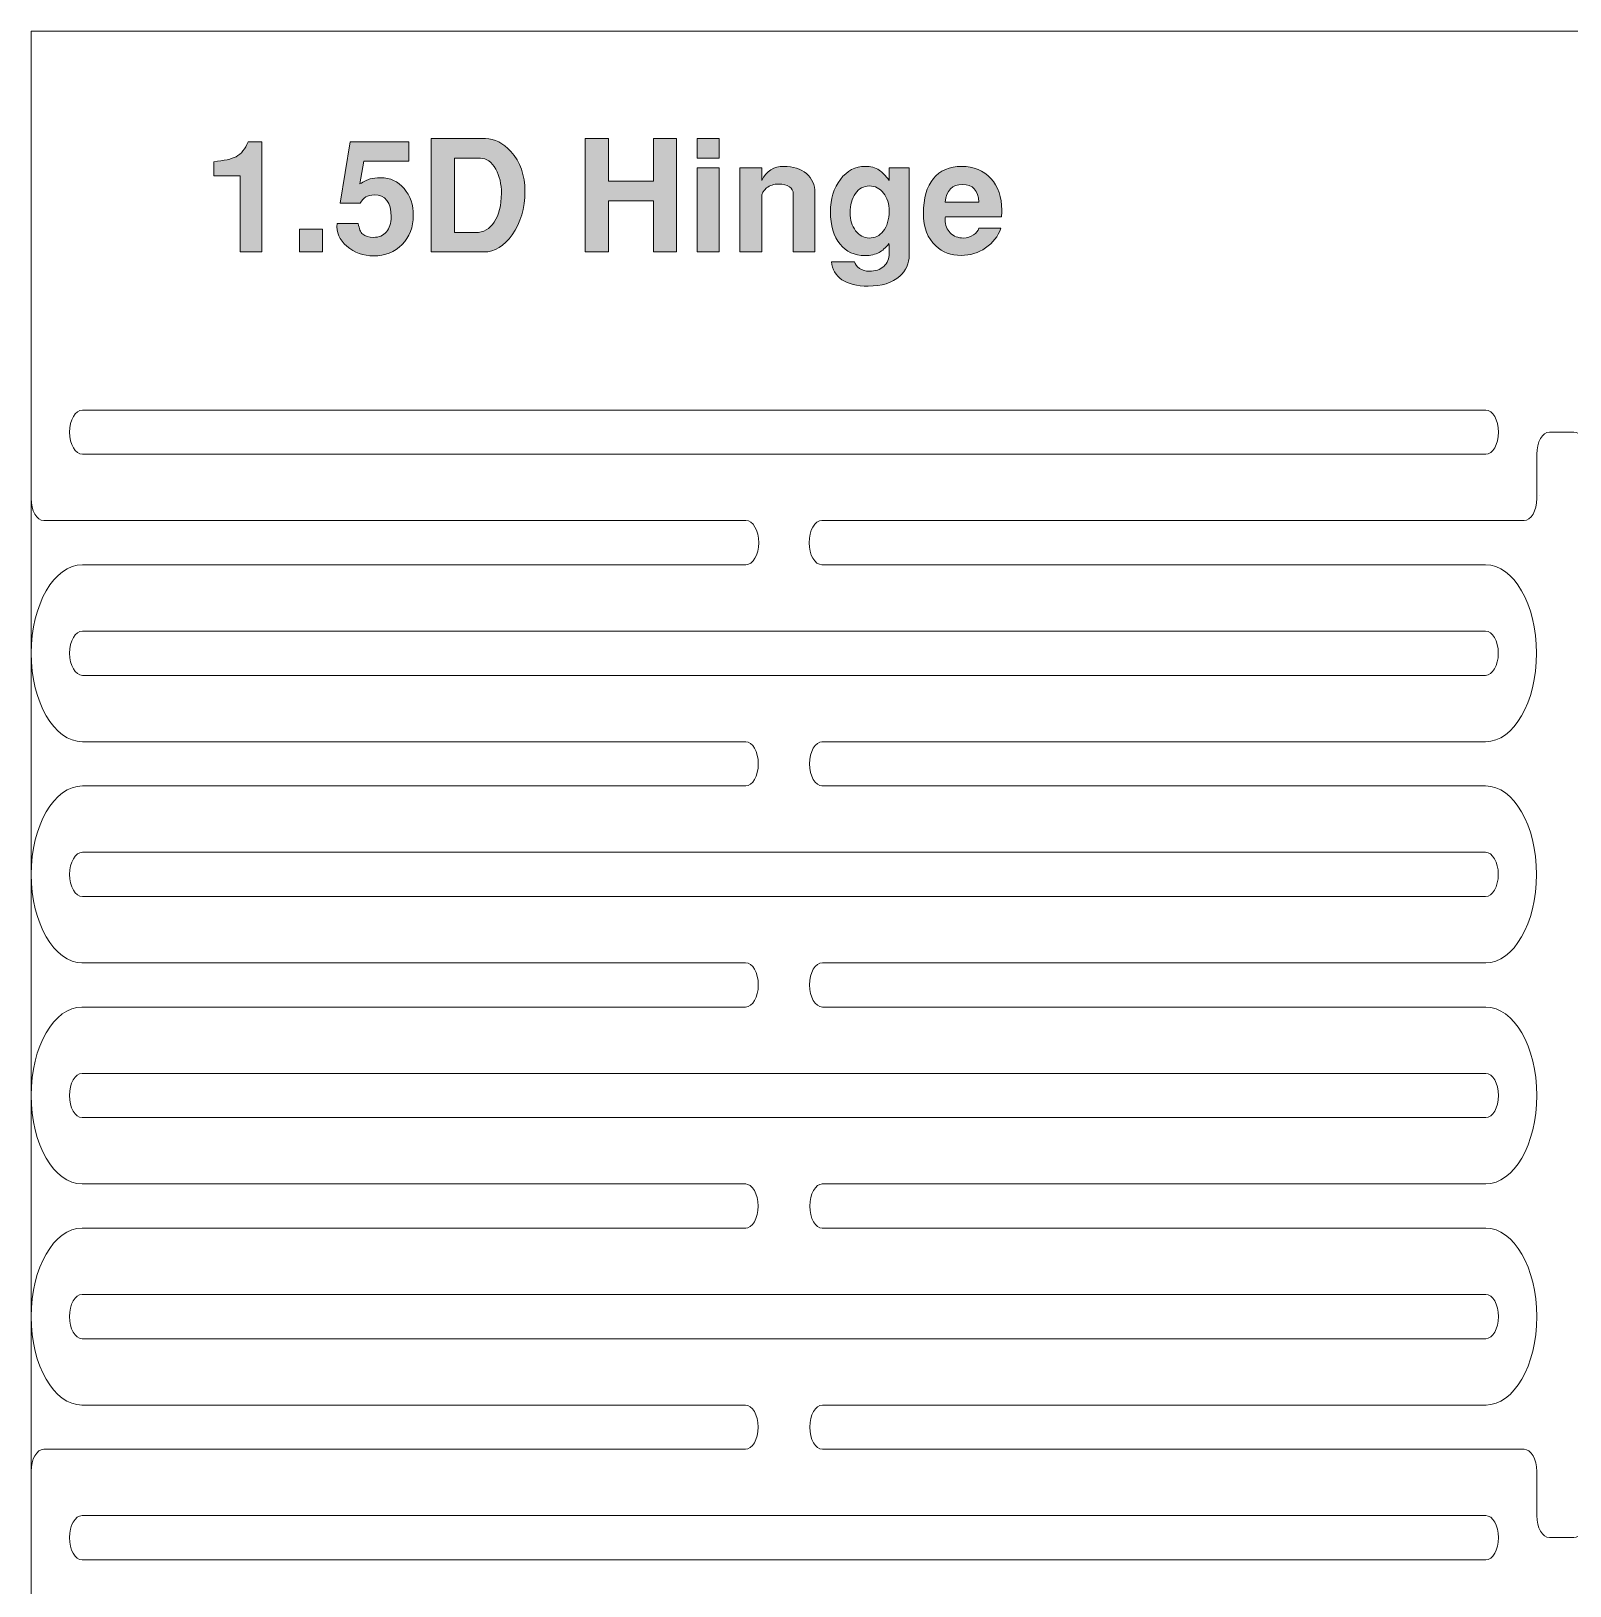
# Model space of a CAD drawing. Header units: inches. Extents: x 1.02 to 5.12, y -4.53 to -1.03.
# Drawn here: x 1.019 to 3.082, y -3.111 to -1.027 of the extents above; entities that cross this region are included whole.
import ezdxf

# ---------------------------------------------------------------- set-up
doc = ezdxf.new("R2010")
doc.units = ezdxf.units.IN
doc.header["$MEASUREMENT"] = 0
doc.layers.add('Layer 1', color=7, linetype='Continuous')

# ---------------------------------------------------------------- blocks, each defined once
blk = doc.blocks.new('block 3')
at = {"layer": 'Layer 1', "true_color": 0xed1f24}
h = blk.add_hatch(color=240, dxfattribs=at)
h.dxf.hatch_style = 2
edge = h.paths.add_edge_path()
edge.add_spline(control_points=[(1.3286, -1.3227), (1.3286, -1.3227), (1.2994, -1.3227), (1.2994, -1.3227), (1.2994, -1.3227), (1.2994, -1.2206), (1.2994, -1.2206), (1.2994, -1.2206), (1.264, -1.2206), (1.264, -1.2206), (1.264, -1.2206), (1.264, -1.2017), (1.264, -1.2017), (1.278, -1.2003), (1.288, -1.1981), (1.294, -1.195), (1.3009, -1.1913), (1.3063, -1.1846), (1.31, -1.175), (1.31, -1.175), (1.3286, -1.175), (1.3286, -1.175), (1.3286, -1.175), (1.3286, -1.3227), (1.3286, -1.3227)], knot_values=[0, 0, 0, 0, 1, 1, 1, 2, 2, 2, 3, 3, 3, 4, 4, 4, 5, 5, 5, 6, 6, 6, 7, 7, 7, 8, 8, 8, 8], degree=3, periodic=1)
h = blk.add_hatch(color=240, dxfattribs=at)
h.dxf.hatch_style = 2
edge = h.paths.add_edge_path()
edge.add_spline(control_points=[(1.5315, -1.274), (1.5315, -1.2895), (1.5265, -1.3024), (1.5164, -1.3126), (1.5063, -1.3228), (1.4937, -1.3279), (1.4784, -1.3279), (1.4645, -1.3279), (1.4525, -1.3236), (1.4425, -1.315), (1.4325, -1.3064), (1.4282, -1.2963), (1.4294, -1.2846), (1.4294, -1.2846), (1.4578, -1.2846), (1.4578, -1.2846), (1.4588, -1.2914), (1.4608, -1.2962), (1.4638, -1.299), (1.4668, -1.3017), (1.4716, -1.3031), (1.4781, -1.3031), (1.4856, -1.3031), (1.4914, -1.3007), (1.4955, -1.2958), (1.4996, -1.291), (1.5017, -1.2842), (1.5017, -1.2756), (1.5017, -1.256), (1.4941, -1.2462), (1.4789, -1.2462), (1.4704, -1.2462), (1.4642, -1.2499), (1.4603, -1.2573), (1.4603, -1.2573), (1.4336, -1.2573), (1.4336, -1.2573), (1.4336, -1.2573), (1.4469, -1.175), (1.4469, -1.175), (1.4469, -1.175), (1.5255, -1.175), (1.5255, -1.175), (1.5255, -1.175), (1.5255, -1.201), (1.5255, -1.201), (1.5255, -1.201), (1.4651, -1.201), (1.4651, -1.201), (1.4651, -1.201), (1.4599, -1.2315), (1.4599, -1.2315), (1.4653, -1.2281), (1.4699, -1.2259), (1.4736, -1.2248), (1.4772, -1.2237), (1.482, -1.2231), (1.488, -1.2231), (1.5005, -1.2231), (1.5109, -1.228), (1.5191, -1.2377), (1.5274, -1.2474), (1.5315, -1.2595), (1.5315, -1.274)], knot_values=[0, 0, 0, 0, 1, 1, 1, 2, 2, 2, 3, 3, 3, 4, 4, 4, 5, 5, 5, 6, 6, 6, 7, 7, 7, 8, 8, 8, 9, 9, 9, 10, 10, 10, 11, 11, 11, 12, 12, 12, 13, 13, 13, 14, 14, 14, 15, 15, 15, 16, 16, 16, 17, 17, 17, 18, 18, 18, 19, 19, 19, 20, 20, 20, 21, 21, 21, 21], degree=3, periodic=1)
h = blk.add_hatch(color=240, dxfattribs=at)
h.dxf.hatch_style = 2
edge = h.paths.add_edge_path()
edge.add_spline(control_points=[(1.6811, -1.2415), (1.6811, -1.2642), (1.6754, -1.2836), (1.664, -1.2996), (1.6532, -1.315), (1.6405, -1.3227), (1.6261, -1.3227), (1.6261, -1.3227), (1.5553, -1.3227), (1.5553, -1.3227), (1.5553, -1.3227), (1.5553, -1.1708), (1.5553, -1.1708), (1.5553, -1.1708), (1.6284, -1.1708), (1.6284, -1.1708), (1.6405, -1.1708), (1.6518, -1.1766), (1.6623, -1.1881), (1.6748, -1.2019), (1.6811, -1.2197), (1.6811, -1.2415)], knot_values=[0, 0, 0, 0, 1, 1, 1, 2, 2, 2, 3, 3, 3, 4, 4, 4, 5, 5, 5, 6, 6, 6, 7, 7, 7, 7], degree=3, periodic=1)
edge = h.paths.add_edge_path()
edge.add_spline(control_points=[(1.6496, -1.244), (1.6496, -1.2316), (1.6471, -1.2208), (1.6419, -1.2117), (1.6365, -1.2019), (1.6297, -1.1971), (1.6215, -1.1971), (1.6215, -1.1971), (1.5865, -1.1971), (1.5865, -1.1971), (1.5865, -1.1971), (1.5865, -1.2967), (1.5865, -1.2967), (1.5865, -1.2967), (1.6153, -1.2967), (1.6153, -1.2967), (1.6254, -1.2967), (1.6337, -1.292), (1.64, -1.2826), (1.6464, -1.2732), (1.6496, -1.2603), (1.6496, -1.244)], knot_values=[0, 0, 0, 0, 1, 1, 1, 2, 2, 2, 3, 3, 3, 4, 4, 4, 5, 5, 5, 6, 6, 6, 7, 7, 7, 7], degree=3, periodic=1)
h = blk.add_hatch(color=240, dxfattribs=at)
h.dxf.hatch_style = 2
h.paths.add_polyline_path([(1.8844, -1.3227), (1.8532, -1.3227), (1.8532, -1.254), (1.793, -1.254), (1.793, -1.3227), (1.7617, -1.3227), (1.7617, -1.1708), (1.793, -1.1708), (1.793, -1.2279), (1.8532, -1.2279), (1.8532, -1.1708), (1.8844, -1.1708)])
h = blk.add_hatch(color=240, dxfattribs=at)
h.dxf.hatch_style = 2
h.paths.add_polyline_path([(1.9413, -1.1969), (1.9121, -1.1969), (1.9121, -1.1708), (1.9413, -1.1708)])
h.paths.add_polyline_path([(1.9413, -1.3227), (1.9121, -1.3227), (1.9121, -1.2098), (1.9413, -1.2098)])
h = blk.add_hatch(color=240, dxfattribs=at)
h.dxf.hatch_style = 2
edge = h.paths.add_edge_path()
edge.add_spline(control_points=[(2.0698, -1.3227), (2.0698, -1.3227), (2.0407, -1.3227), (2.0407, -1.3227), (2.0407, -1.3227), (2.0407, -1.2452), (2.0407, -1.2452), (2.0407, -1.241), (2.0389, -1.2377), (2.0355, -1.2353), (2.032, -1.2329), (2.0273, -1.2317), (2.0213, -1.2317), (2.0148, -1.2317), (2.0093, -1.2334), (2.0049, -1.2369), (2.0006, -1.2403), (1.9984, -1.2447), (1.9984, -1.25), (1.9984, -1.25), (1.9984, -1.3227), (1.9984, -1.3227), (1.9984, -1.3227), (1.9692, -1.3227), (1.9692, -1.3227), (1.9692, -1.3227), (1.9692, -1.2098), (1.9692, -1.2098), (1.9692, -1.2098), (1.9984, -1.2098), (1.9984, -1.2098), (1.9984, -1.2098), (1.9984, -1.2267), (1.9984, -1.2267), (2.0049, -1.2142), (2.0148, -1.2079), (2.028, -1.2079), (2.0406, -1.2079), (2.0507, -1.2112), (2.0584, -1.2177), (2.066, -1.2242), (2.0698, -1.2328), (2.0698, -1.2435), (2.0698, -1.2435), (2.0698, -1.3227), (2.0698, -1.3227)], knot_values=[0, 0, 0, 0, 1, 1, 1, 2, 2, 2, 3, 3, 3, 4, 4, 4, 5, 5, 5, 6, 6, 6, 7, 7, 7, 8, 8, 8, 9, 9, 9, 10, 10, 10, 11, 11, 11, 12, 12, 12, 13, 13, 13, 14, 14, 14, 15, 15, 15, 15], degree=3, periodic=1)
h = blk.add_hatch(color=240, dxfattribs=at)
h.dxf.hatch_style = 2
edge = h.paths.add_edge_path()
edge.add_spline(control_points=[(2.1961, -1.3269), (2.1961, -1.3381), (2.1918, -1.3476), (2.1834, -1.3552), (2.1735, -1.3641), (2.1594, -1.3685), (2.1411, -1.3685), (2.1262, -1.3685), (2.1145, -1.3657), (2.106, -1.3599), (2.0974, -1.3541), (2.0928, -1.3461), (2.0921, -1.3358), (2.0921, -1.3358), (2.1227, -1.3358), (2.1227, -1.3358), (2.1234, -1.3392), (2.1256, -1.3421), (2.1294, -1.3447), (2.1332, -1.3473), (2.1376, -1.3485), (2.1428, -1.3485), (2.1506, -1.3485), (2.157, -1.3464), (2.1619, -1.342), (2.1668, -1.3376), (2.1692, -1.3318), (2.1692, -1.3246), (2.1692, -1.3171), (2.1691, -1.3127), (2.169, -1.3115), (2.1644, -1.3172), (2.16, -1.3211), (2.1558, -1.3233), (2.1508, -1.3261), (2.1444, -1.3275), (2.1367, -1.3275), (2.1228, -1.3275), (2.1117, -1.3224), (2.1034, -1.3123), (2.0948, -1.3017), (2.0905, -1.2872), (2.0905, -1.2688), (2.0905, -1.2515), (2.0949, -1.2371), (2.1039, -1.2254), (2.1128, -1.2137), (2.1238, -1.2079), (2.137, -1.2079), (2.1444, -1.2079), (2.1507, -1.2097), (2.156, -1.2131), (2.1599, -1.2158), (2.1643, -1.2203), (2.1692, -1.2267), (2.1692, -1.2267), (2.1692, -1.2098), (2.1692, -1.2098), (2.1692, -1.2098), (2.1961, -1.2098), (2.1961, -1.2098), (2.1961, -1.2098), (2.1961, -1.3269), (2.1961, -1.3269)], knot_values=[0, 0, 0, 0, 1, 1, 1, 2, 2, 2, 3, 3, 3, 4, 4, 4, 5, 5, 5, 6, 6, 6, 7, 7, 7, 8, 8, 8, 9, 9, 9, 10, 10, 10, 11, 11, 11, 12, 12, 12, 13, 13, 13, 14, 14, 14, 15, 15, 15, 16, 16, 16, 17, 17, 17, 18, 18, 18, 19, 19, 19, 20, 20, 20, 21, 21, 21, 21], degree=3, periodic=1)
edge = h.paths.add_edge_path()
edge.add_spline(control_points=[(2.1692, -1.2679), (2.1692, -1.2582), (2.1667, -1.2501), (2.1617, -1.2437), (2.1567, -1.2374), (2.1504, -1.2342), (2.1427, -1.2342), (2.135, -1.2342), (2.1287, -1.2375), (2.124, -1.2443), (2.1193, -1.251), (2.1169, -1.2597), (2.1169, -1.2702), (2.1169, -1.2798), (2.1194, -1.2878), (2.1243, -1.2943), (2.1292, -1.3007), (2.1352, -1.304), (2.1423, -1.304), (2.1501, -1.304), (2.1564, -1.301), (2.1613, -1.295), (2.1666, -1.2885), (2.1692, -1.2794), (2.1692, -1.2679)], knot_values=[0, 0, 0, 0, 1, 1, 1, 2, 2, 2, 3, 3, 3, 4, 4, 4, 5, 5, 5, 6, 6, 6, 7, 7, 7, 8, 8, 8, 8], degree=3, periodic=1)
h = blk.add_hatch(color=240, dxfattribs=at)
h.dxf.hatch_style = 2
edge = h.paths.add_edge_path()
edge.add_spline(control_points=[(2.3202, -1.2665), (2.3202, -1.2698), (2.32, -1.2728), (2.3196, -1.2754), (2.3196, -1.2754), (2.2448, -1.2754), (2.2448, -1.2754), (2.2445, -1.2762), (2.2444, -1.2776), (2.2444, -1.2794), (2.2444, -1.2867), (2.2467, -1.2927), (2.2512, -1.2972), (2.2558, -1.3017), (2.2617, -1.304), (2.269, -1.304), (2.2738, -1.304), (2.2783, -1.3026), (2.2824, -1.2998), (2.2861, -1.2972), (2.2884, -1.2942), (2.2894, -1.2908), (2.2894, -1.2908), (2.319, -1.2908), (2.319, -1.2908), (2.3151, -1.3018), (2.3083, -1.3106), (2.2985, -1.3173), (2.2887, -1.324), (2.2777, -1.3273), (2.2657, -1.3273), (2.2522, -1.3273), (2.2409, -1.3231), (2.2317, -1.3146), (2.2207, -1.3044), (2.2152, -1.2899), (2.2152, -1.271), (2.2152, -1.2508), (2.2196, -1.2352), (2.2285, -1.2243), (2.2373, -1.2134), (2.25, -1.2079), (2.2665, -1.2079), (2.2826, -1.2079), (2.2956, -1.2133), (2.3054, -1.2241), (2.3153, -1.2348), (2.3202, -1.249), (2.3202, -1.2665)], knot_values=[0, 0, 0, 0, 1, 1, 1, 2, 2, 2, 3, 3, 3, 4, 4, 4, 5, 5, 5, 6, 6, 6, 7, 7, 7, 8, 8, 8, 9, 9, 9, 10, 10, 10, 11, 11, 11, 12, 12, 12, 13, 13, 13, 14, 14, 14, 15, 15, 15, 16, 16, 16, 16], degree=3, periodic=1)
edge = h.paths.add_edge_path()
edge.add_spline(control_points=[(2.2894, -1.2558), (2.2886, -1.2401), (2.2813, -1.2323), (2.2675, -1.2323), (2.2537, -1.2323), (2.246, -1.2401), (2.2444, -1.2558), (2.2444, -1.2558), (2.2894, -1.2558), (2.2894, -1.2558)], knot_values=[0, 0, 0, 0, 1, 1, 1, 2, 2, 2, 3, 3, 3, 3], degree=3, periodic=1)
h = blk.add_hatch(color=240, dxfattribs=at)
h.dxf.hatch_style = 2
h.paths.add_polyline_path([(1.41, -1.3227), (1.3788, -1.3227), (1.3788, -1.2923), (1.41, -1.2923)])
at = {"layer": 'Layer 1', "lineweight": 0}
for points in [[(1.8844, -1.3227), (1.8532, -1.3227), (1.8532, -1.254), (1.793, -1.254), (1.793, -1.3227), (1.7617, -1.3227), (1.7617, -1.1708), (1.793, -1.1708), (1.793, -1.2279), (1.8532, -1.2279), (1.8532, -1.1708), (1.8844, -1.1708), (1.8844, -1.3227)], [(1.9413, -1.1969), (1.9121, -1.1969), (1.9121, -1.1708), (1.9413, -1.1708), (1.9413, -1.1969)], [(1.9413, -1.3227), (1.9121, -1.3227), (1.9121, -1.2098), (1.9413, -1.2098), (1.9413, -1.3227)], [(1.41, -1.3227), (1.3788, -1.3227), (1.3788, -1.2923), (1.41, -1.2923), (1.41, -1.3227)]]:
    blk.add_lwpolyline(points, dxfattribs=at)
for points, knots in [([(1.3286, -1.3227), (1.3286, -1.3227), (1.2994, -1.3227), (1.2994, -1.3227), (1.2994, -1.3227), (1.2994, -1.2206), (1.2994, -1.2206), (1.2994, -1.2206), (1.264, -1.2206), (1.264, -1.2206), (1.264, -1.2206), (1.264, -1.2017), (1.264, -1.2017), (1.278, -1.2003), (1.288, -1.1981), (1.294, -1.195), (1.3009, -1.1913), (1.3063, -1.1846), (1.31, -1.175), (1.31, -1.175), (1.3286, -1.175), (1.3286, -1.175), (1.3286, -1.175), (1.3286, -1.3227), (1.3286, -1.3227)], [0, 0, 0, 0, 1, 1, 1, 2, 2, 2, 3, 3, 3, 4, 4, 4, 5, 5, 5, 6, 6, 6, 7, 7, 7, 8, 8, 8, 8]), ([(1.5315, -1.274), (1.5315, -1.2895), (1.5265, -1.3024), (1.5164, -1.3126), (1.5063, -1.3228), (1.4937, -1.3279), (1.4784, -1.3279), (1.4645, -1.3279), (1.4525, -1.3236), (1.4425, -1.315), (1.4325, -1.3064), (1.4282, -1.2963), (1.4294, -1.2846), (1.4294, -1.2846), (1.4578, -1.2846), (1.4578, -1.2846), (1.4588, -1.2914), (1.4608, -1.2962), (1.4638, -1.299), (1.4668, -1.3017), (1.4716, -1.3031), (1.4781, -1.3031), (1.4856, -1.3031), (1.4914, -1.3007), (1.4955, -1.2958), (1.4996, -1.291), (1.5017, -1.2842), (1.5017, -1.2756), (1.5017, -1.256), (1.4941, -1.2462), (1.4789, -1.2462), (1.4704, -1.2462), (1.4642, -1.2499), (1.4603, -1.2573), (1.4603, -1.2573), (1.4336, -1.2573), (1.4336, -1.2573), (1.4336, -1.2573), (1.4469, -1.175), (1.4469, -1.175), (1.4469, -1.175), (1.5255, -1.175), (1.5255, -1.175), (1.5255, -1.175), (1.5255, -1.201), (1.5255, -1.201), (1.5255, -1.201), (1.4651, -1.201), (1.4651, -1.201), (1.4651, -1.201), (1.4599, -1.2315), (1.4599, -1.2315), (1.4653, -1.2281), (1.4699, -1.2259), (1.4736, -1.2248), (1.4772, -1.2237), (1.482, -1.2231), (1.488, -1.2231), (1.5005, -1.2231), (1.5109, -1.228), (1.5191, -1.2377), (1.5274, -1.2474), (1.5315, -1.2595), (1.5315, -1.274)], [0, 0, 0, 0, 1, 1, 1, 2, 2, 2, 3, 3, 3, 4, 4, 4, 5, 5, 5, 6, 6, 6, 7, 7, 7, 8, 8, 8, 9, 9, 9, 10, 10, 10, 11, 11, 11, 12, 12, 12, 13, 13, 13, 14, 14, 14, 15, 15, 15, 16, 16, 16, 17, 17, 17, 18, 18, 18, 19, 19, 19, 20, 20, 20, 21, 21, 21, 21]), ([(1.6811, -1.2415), (1.6811, -1.2642), (1.6754, -1.2836), (1.664, -1.2996), (1.6532, -1.315), (1.6405, -1.3227), (1.6261, -1.3227), (1.6261, -1.3227), (1.5553, -1.3227), (1.5553, -1.3227), (1.5553, -1.3227), (1.5553, -1.1708), (1.5553, -1.1708), (1.5553, -1.1708), (1.6284, -1.1708), (1.6284, -1.1708), (1.6405, -1.1708), (1.6518, -1.1766), (1.6623, -1.1881), (1.6748, -1.2019), (1.6811, -1.2197), (1.6811, -1.2415)], [0, 0, 0, 0, 1, 1, 1, 2, 2, 2, 3, 3, 3, 4, 4, 4, 5, 5, 5, 6, 6, 6, 7, 7, 7, 7]), ([(1.6496, -1.244), (1.6496, -1.2316), (1.6471, -1.2208), (1.6419, -1.2117), (1.6365, -1.2019), (1.6297, -1.1971), (1.6215, -1.1971), (1.6215, -1.1971), (1.5865, -1.1971), (1.5865, -1.1971), (1.5865, -1.1971), (1.5865, -1.2967), (1.5865, -1.2967), (1.5865, -1.2967), (1.6153, -1.2967), (1.6153, -1.2967), (1.6254, -1.2967), (1.6337, -1.292), (1.64, -1.2826), (1.6464, -1.2732), (1.6496, -1.2603), (1.6496, -1.244)], [0, 0, 0, 0, 1, 1, 1, 2, 2, 2, 3, 3, 3, 4, 4, 4, 5, 5, 5, 6, 6, 6, 7, 7, 7, 7]), ([(2.0698, -1.3227), (2.0698, -1.3227), (2.0407, -1.3227), (2.0407, -1.3227), (2.0407, -1.3227), (2.0407, -1.2452), (2.0407, -1.2452), (2.0407, -1.241), (2.0389, -1.2377), (2.0355, -1.2353), (2.032, -1.2329), (2.0273, -1.2317), (2.0213, -1.2317), (2.0148, -1.2317), (2.0093, -1.2334), (2.0049, -1.2369), (2.0006, -1.2403), (1.9984, -1.2447), (1.9984, -1.25), (1.9984, -1.25), (1.9984, -1.3227), (1.9984, -1.3227), (1.9984, -1.3227), (1.9692, -1.3227), (1.9692, -1.3227), (1.9692, -1.3227), (1.9692, -1.2098), (1.9692, -1.2098), (1.9692, -1.2098), (1.9984, -1.2098), (1.9984, -1.2098), (1.9984, -1.2098), (1.9984, -1.2267), (1.9984, -1.2267), (2.0049, -1.2142), (2.0148, -1.2079), (2.028, -1.2079), (2.0406, -1.2079), (2.0507, -1.2112), (2.0584, -1.2177), (2.066, -1.2242), (2.0698, -1.2328), (2.0698, -1.2435), (2.0698, -1.2435), (2.0698, -1.3227), (2.0698, -1.3227)], [0, 0, 0, 0, 1, 1, 1, 2, 2, 2, 3, 3, 3, 4, 4, 4, 5, 5, 5, 6, 6, 6, 7, 7, 7, 8, 8, 8, 9, 9, 9, 10, 10, 10, 11, 11, 11, 12, 12, 12, 13, 13, 13, 14, 14, 14, 15, 15, 15, 15]), ([(2.1961, -1.3269), (2.1961, -1.3381), (2.1918, -1.3476), (2.1834, -1.3552), (2.1735, -1.3641), (2.1594, -1.3685), (2.1411, -1.3685), (2.1262, -1.3685), (2.1145, -1.3657), (2.106, -1.3599), (2.0974, -1.3541), (2.0928, -1.3461), (2.0921, -1.3358), (2.0921, -1.3358), (2.1227, -1.3358), (2.1227, -1.3358), (2.1234, -1.3392), (2.1256, -1.3421), (2.1294, -1.3447), (2.1332, -1.3473), (2.1376, -1.3485), (2.1428, -1.3485), (2.1506, -1.3485), (2.157, -1.3464), (2.1619, -1.342), (2.1668, -1.3376), (2.1692, -1.3318), (2.1692, -1.3246), (2.1692, -1.3171), (2.1691, -1.3127), (2.169, -1.3115), (2.1644, -1.3172), (2.16, -1.3211), (2.1558, -1.3233), (2.1508, -1.3261), (2.1444, -1.3275), (2.1367, -1.3275), (2.1228, -1.3275), (2.1117, -1.3224), (2.1034, -1.3123), (2.0948, -1.3017), (2.0905, -1.2872), (2.0905, -1.2688), (2.0905, -1.2515), (2.0949, -1.2371), (2.1039, -1.2254), (2.1128, -1.2137), (2.1238, -1.2079), (2.137, -1.2079), (2.1444, -1.2079), (2.1507, -1.2097), (2.156, -1.2131), (2.1599, -1.2158), (2.1643, -1.2203), (2.1692, -1.2267), (2.1692, -1.2267), (2.1692, -1.2098), (2.1692, -1.2098), (2.1692, -1.2098), (2.1961, -1.2098), (2.1961, -1.2098), (2.1961, -1.2098), (2.1961, -1.3269), (2.1961, -1.3269)], [0, 0, 0, 0, 1, 1, 1, 2, 2, 2, 3, 3, 3, 4, 4, 4, 5, 5, 5, 6, 6, 6, 7, 7, 7, 8, 8, 8, 9, 9, 9, 10, 10, 10, 11, 11, 11, 12, 12, 12, 13, 13, 13, 14, 14, 14, 15, 15, 15, 16, 16, 16, 17, 17, 17, 18, 18, 18, 19, 19, 19, 20, 20, 20, 21, 21, 21, 21]), ([(2.3202, -1.2665), (2.3202, -1.2698), (2.32, -1.2728), (2.3196, -1.2754), (2.3196, -1.2754), (2.2448, -1.2754), (2.2448, -1.2754), (2.2445, -1.2762), (2.2444, -1.2776), (2.2444, -1.2794), (2.2444, -1.2867), (2.2467, -1.2927), (2.2512, -1.2972), (2.2558, -1.3017), (2.2617, -1.304), (2.269, -1.304), (2.2738, -1.304), (2.2783, -1.3026), (2.2824, -1.2998), (2.2861, -1.2972), (2.2884, -1.2942), (2.2894, -1.2908), (2.2894, -1.2908), (2.319, -1.2908), (2.319, -1.2908), (2.3151, -1.3018), (2.3083, -1.3106), (2.2985, -1.3173), (2.2887, -1.324), (2.2777, -1.3273), (2.2657, -1.3273), (2.2522, -1.3273), (2.2409, -1.3231), (2.2317, -1.3146), (2.2207, -1.3044), (2.2152, -1.2899), (2.2152, -1.271), (2.2152, -1.2508), (2.2196, -1.2352), (2.2285, -1.2243), (2.2373, -1.2134), (2.25, -1.2079), (2.2665, -1.2079), (2.2826, -1.2079), (2.2956, -1.2133), (2.3054, -1.2241), (2.3153, -1.2348), (2.3202, -1.249), (2.3202, -1.2665)], [0, 0, 0, 0, 1, 1, 1, 2, 2, 2, 3, 3, 3, 4, 4, 4, 5, 5, 5, 6, 6, 6, 7, 7, 7, 8, 8, 8, 9, 9, 9, 10, 10, 10, 11, 11, 11, 12, 12, 12, 13, 13, 13, 14, 14, 14, 15, 15, 15, 16, 16, 16, 16]), ([(2.1692, -1.2679), (2.1692, -1.2582), (2.1667, -1.2501), (2.1617, -1.2437), (2.1567, -1.2374), (2.1504, -1.2342), (2.1427, -1.2342), (2.135, -1.2342), (2.1287, -1.2375), (2.124, -1.2443), (2.1193, -1.251), (2.1169, -1.2597), (2.1169, -1.2702), (2.1169, -1.2798), (2.1194, -1.2878), (2.1243, -1.2943), (2.1292, -1.3007), (2.1352, -1.304), (2.1423, -1.304), (2.1501, -1.304), (2.1564, -1.301), (2.1613, -1.295), (2.1666, -1.2885), (2.1692, -1.2794), (2.1692, -1.2679)], [0, 0, 0, 0, 1, 1, 1, 2, 2, 2, 3, 3, 3, 4, 4, 4, 5, 5, 5, 6, 6, 6, 7, 7, 7, 8, 8, 8, 8]), ([(2.2894, -1.2558), (2.2886, -1.2401), (2.2813, -1.2323), (2.2675, -1.2323), (2.2537, -1.2323), (2.246, -1.2401), (2.2444, -1.2558), (2.2444, -1.2558), (2.2894, -1.2558), (2.2894, -1.2558)], [0, 0, 0, 0, 1, 1, 1, 2, 2, 2, 3, 3, 3, 3])]:
    blk.add_open_spline(points, degree=3, knots=knots, dxfattribs=at)
blk = doc.blocks.new('block 4')
at = {"layer": 'Layer 1', "color": 7, "lineweight": 5, "true_color": 0xffffff}
for points, knots in [([(2.9679, -1.831), (2.9679, -1.831), (2.0786, -1.831), (2.0786, -1.831), (2.0786, -1.831), (1.9779, -1.831), (1.9779, -1.831), (1.9779, -1.831), (1.0885, -1.831), (1.0885, -1.831), (1.0885, -1.831), (1.088, -1.831), (1.088, -1.831), (1.0785, -1.831), (1.0709, -1.8442), (1.0709, -1.8606), (1.0709, -1.877), (1.0785, -1.8903), (1.088, -1.8903), (1.088, -1.8903), (1.9773, -1.8903), (1.9773, -1.8903), (1.9773, -1.8903), (2.0791, -1.8903), (2.0791, -1.8903), (2.0791, -1.8903), (2.9685, -1.8903), (2.9685, -1.8903), (2.9779, -1.8903), (2.9856, -1.877), (2.9856, -1.8606), (2.9856, -1.8442), (2.9779, -1.831), (2.9685, -1.831), (2.9685, -1.831), (2.9679, -1.831), (2.9679, -1.831)], [0, 0, 0, 0, 1, 1, 1, 2, 2, 2, 3, 3, 3, 4, 4, 4, 5, 5, 5, 6, 6, 6, 7, 7, 7, 8, 8, 8, 9, 9, 9, 10, 10, 10, 11, 11, 11, 12, 12, 12, 12]), ([(2.9685, -2.1274), (2.9685, -2.1274), (2.0791, -2.1274), (2.0791, -2.1274), (2.0791, -2.1274), (1.9773, -2.1274), (1.9773, -2.1274), (1.9773, -2.1274), (1.088, -2.1274), (1.088, -2.1274), (1.0785, -2.1274), (1.0709, -2.1407), (1.0709, -2.1571), (1.0709, -2.1734), (1.0785, -2.1867), (1.088, -2.1867), (1.088, -2.1867), (1.9773, -2.1867), (1.9773, -2.1867), (1.9773, -2.1867), (2.0791, -2.1867), (2.0791, -2.1867), (2.0791, -2.1867), (2.9685, -2.1867), (2.9685, -2.1867), (2.9779, -2.1867), (2.9856, -2.1734), (2.9856, -2.1571), (2.9856, -2.1407), (2.9779, -2.1274), (2.9685, -2.1274)], [0, 0, 0, 0, 1, 1, 1, 2, 2, 2, 3, 3, 3, 4, 4, 4, 5, 5, 5, 6, 6, 6, 7, 7, 7, 8, 8, 8, 9, 9, 9, 10, 10, 10, 10]), ([(2.9685, -2.4238), (2.9685, -2.4238), (2.0791, -2.4238), (2.0791, -2.4238), (2.0791, -2.4238), (1.9773, -2.4238), (1.9773, -2.4238), (1.9773, -2.4238), (1.088, -2.4238), (1.088, -2.4238), (1.088, -2.4238), (1.0877, -2.4238), (1.0877, -2.4238), (1.0782, -2.4238), (1.0706, -2.4371), (1.0706, -2.4534), (1.0706, -2.4698), (1.0782, -2.4831), (1.0877, -2.4831), (1.0877, -2.4831), (1.9771, -2.4831), (1.9771, -2.4831), (1.9771, -2.4831), (2.0794, -2.4831), (2.0794, -2.4831), (2.0794, -2.4831), (2.9688, -2.4831), (2.9688, -2.4831), (2.9782, -2.4831), (2.9859, -2.4698), (2.9859, -2.4534), (2.9859, -2.4371), (2.9782, -2.4238), (2.9688, -2.4238), (2.9688, -2.4238), (2.9685, -2.4238), (2.9685, -2.4238)], [0, 0, 0, 0, 1, 1, 1, 2, 2, 2, 3, 3, 3, 4, 4, 4, 5, 5, 5, 6, 6, 6, 7, 7, 7, 8, 8, 8, 9, 9, 9, 10, 10, 10, 11, 11, 11, 12, 12, 12, 12]), ([(2.9688, -2.7202), (2.9688, -2.7202), (2.0794, -2.7202), (2.0794, -2.7202), (2.0794, -2.7202), (1.9771, -2.7202), (1.9771, -2.7202), (1.9771, -2.7202), (1.0877, -2.7202), (1.0877, -2.7202), (1.0782, -2.7202), (1.0706, -2.7335), (1.0706, -2.7499), (1.0706, -2.7663), (1.0782, -2.7795), (1.0877, -2.7795), (1.0877, -2.7795), (1.9771, -2.7795), (1.9771, -2.7795), (1.9771, -2.7795), (2.0794, -2.7795), (2.0794, -2.7795), (2.0794, -2.7795), (2.9688, -2.7795), (2.9688, -2.7795), (2.9782, -2.7795), (2.9859, -2.7663), (2.9859, -2.7499), (2.9859, -2.7335), (2.9782, -2.7202), (2.9688, -2.7202)], [0, 0, 0, 0, 1, 1, 1, 2, 2, 2, 3, 3, 3, 4, 4, 4, 5, 5, 5, 6, 6, 6, 7, 7, 7, 8, 8, 8, 9, 9, 9, 10, 10, 10, 10])]:
    blk.add_open_spline(points, degree=3, knots=knots, dxfattribs=at)
blk = doc.blocks.new('block 2')
at = {"layer": 'Layer 1', "color": 7, "lineweight": 5, "true_color": 0xffffff}
for points in [[(3.0405, -1.6486), (3.0405, -1.6486)], [(3.0372, -3.0166), (3.0372, -3.0166)]]:
    blk.add_lwpolyline(points, dxfattribs=at)
for points, knots in [([(3.0372, -1.0266), (4.0738, -1.0266), (5.1219, -1.0266), (5.1219, -1.0266), (5.1219, -1.0266), (5.1219, -4.5266), (5.1219, -4.5266), (5.1219, -4.5266), (1.0193, -4.5266), (1.0193, -4.5266), (1.0193, -4.5266), (1.0193, -1.0266), (1.0193, -1.0266), (1.0193, -1.0266), (2.0228, -1.0266), (3.0372, -1.0266)], [0, 0, 0, 0, 1, 1, 1, 2, 2, 2, 3, 3, 3, 4, 4, 4, 5, 5, 5, 5]), ([(1.0881, -1.5346), (1.0881, -1.5346), (2.9683, -1.5346), (2.9683, -1.5346), (2.9683, -1.5346), (2.9688, -1.5346), (2.9688, -1.5346), (2.9782, -1.5346), (2.9859, -1.5479), (2.9859, -1.5643), (2.9859, -1.5806), (2.9782, -1.5939), (2.9688, -1.5939), (2.9688, -1.5939), (2.9679, -1.5939), (2.9679, -1.5939), (2.9679, -1.5939), (2.0786, -1.5939), (2.0786, -1.5939), (2.0786, -1.5939), (1.9779, -1.5939), (1.9779, -1.5939), (1.9779, -1.5939), (1.0885, -1.5939), (1.0885, -1.5939), (1.0885, -1.5939), (1.088, -1.5939), (1.088, -1.5939), (1.0785, -1.5939), (1.0709, -1.5806), (1.0709, -1.5643), (1.0709, -1.5479), (1.0785, -1.5346), (1.088, -1.5346), (1.088, -1.5346), (1.0881, -1.5346), (1.0881, -1.5346)], [0, 0, 0, 0, 1, 1, 1, 2, 2, 2, 3, 3, 3, 4, 4, 4, 5, 5, 5, 6, 6, 6, 7, 7, 7, 8, 8, 8, 9, 9, 9, 10, 10, 10, 11, 11, 11, 12, 12, 12, 12]), ([(3.0372, -1.5939), (3.0372, -1.5775), (3.0449, -1.5643), (3.0543, -1.5643), (3.0543, -1.5643), (3.0868, -1.5643), (3.0868, -1.5643), (3.0962, -1.5643), (3.1039, -1.5775), (3.1039, -1.5939), (3.1039, -1.5939), (3.1039, -1.5939), (3.1039, -1.5939), (3.1039, -1.5939), (3.1039, -1.6512), (3.1039, -1.6512), (3.1039, -1.6512), (3.1039, -1.6531), (3.1039, -1.6531), (3.1039, -1.6695), (3.1116, -1.6827), (3.121, -1.6827), (3.121, -1.6827), (4.062, -1.6828), (4.062, -1.6828), (4.062, -1.6828), (4.062, -1.6827), (4.062, -1.6827), (4.0714, -1.6827), (4.0791, -1.696), (4.0791, -1.7124), (4.0791, -1.7288), (4.0714, -1.742), (4.062, -1.742), (4.062, -1.742), (3.1726, -1.742), (3.1726, -1.742), (3.1348, -1.742), (3.1042, -1.7951), (3.1042, -1.8606), (3.1042, -1.9261), (3.1348, -1.9792), (3.1726, -1.9792), (3.1726, -1.9792), (4.062, -1.9792), (4.062, -1.9792), (4.062, -1.9792), (4.0614, -1.9792), (4.0614, -1.9792), (4.0709, -1.9792), (4.0785, -1.9925), (4.0785, -2.0089), (4.0785, -2.0252), (4.0709, -2.0385), (4.0614, -2.0385), (4.0614, -2.0385), (4.062, -2.0385), (4.062, -2.0385), (4.062, -2.0385), (3.1726, -2.0385), (3.1726, -2.0385), (3.1348, -2.0385), (3.1042, -2.0916), (3.1042, -2.1571), (3.1042, -2.2225), (3.1348, -2.2757), (3.1726, -2.2757), (3.1726, -2.2757), (3.1721, -2.2757), (3.1721, -2.2757), (3.1721, -2.2757), (4.0614, -2.2757), (4.0614, -2.2757), (4.0614, -2.2757), (4.0614, -2.2756), (4.0614, -2.2756), (4.0709, -2.2756), (4.0785, -2.2888), (4.0785, -2.3052), (4.0785, -2.3216), (4.0709, -2.3349), (4.0614, -2.3349), (4.0614, -2.3349), (3.1721, -2.3349), (3.1721, -2.3349), (3.1721, -2.3349), (3.1723, -2.3349), (3.1723, -2.3349), (3.1346, -2.3349), (3.1039, -2.3879), (3.1039, -2.4534), (3.1039, -2.5189), (3.1346, -2.572), (3.1723, -2.572), (3.1723, -2.572), (4.0617, -2.572), (4.0617, -2.572), (4.0617, -2.572), (4.0612, -2.572), (4.0612, -2.572), (4.0706, -2.572), (4.0783, -2.5853), (4.0783, -2.6017), (4.0783, -2.618), (4.0706, -2.6313), (4.0612, -2.6313), (4.0612, -2.6313), (4.0617, -2.6313), (4.0617, -2.6313), (4.0617, -2.6313), (3.1723, -2.6313), (3.1723, -2.6313), (3.1346, -2.6313), (3.1039, -2.6844), (3.1039, -2.7499), (3.1039, -2.8154), (3.1346, -2.8685), (3.1723, -2.8685), (3.1723, -2.8685), (3.1718, -2.8685), (3.1718, -2.8685), (3.1718, -2.8685), (4.0612, -2.8685), (4.0612, -2.8685), (4.0612, -2.8685), (4.0612, -2.8684), (4.0612, -2.8684), (4.0706, -2.8684), (4.0783, -2.8816), (4.0783, -2.898), (4.0783, -2.9144), (4.0706, -2.9277), (4.0612, -2.9277), (4.0612, -2.9277), (3.121, -2.9277), (3.121, -2.9277), (3.1116, -2.9277), (3.1039, -2.9409), (3.1039, -2.9573), (3.1039, -2.9573), (3.1039, -3.0166), (3.1039, -3.0166), (3.1039, -3.0166), (3.1038, -3.0166), (3.1038, -3.0166), (3.1038, -3.033), (3.0962, -3.0462), (3.0867, -3.0462), (3.0867, -3.0462), (3.0543, -3.0462), (3.0543, -3.0462), (3.0448, -3.0462), (3.0372, -3.033), (3.0372, -3.0166), (3.0372, -3.0166), (3.0372, -2.9573), (3.0372, -2.9573), (3.0372, -2.9409), (3.0295, -2.9277), (3.0201, -2.9277), (3.0201, -2.9277), (2.0799, -2.9277), (2.0799, -2.9277), (2.0705, -2.9277), (2.0628, -2.9144), (2.0628, -2.898), (2.0628, -2.8816), (2.0705, -2.8684), (2.0799, -2.8684), (2.0799, -2.8684), (2.0799, -2.8685), (2.0799, -2.8685), (2.0799, -2.8685), (2.9693, -2.8685), (2.9693, -2.8685), (2.9693, -2.8685), (2.9688, -2.8685), (2.9688, -2.8685), (3.0065, -2.8685), (3.0372, -2.8154), (3.0372, -2.7499), (3.0372, -2.6844), (3.0065, -2.6313), (2.9688, -2.6313), (2.9688, -2.6313), (2.0794, -2.6313), (2.0794, -2.6313), (2.0794, -2.6313), (2.0799, -2.6313), (2.0799, -2.6313), (2.0705, -2.6313), (2.0628, -2.618), (2.0628, -2.6017), (2.0628, -2.5853), (2.0705, -2.572), (2.0799, -2.572), (2.0799, -2.572), (2.0794, -2.572), (2.0794, -2.572), (2.0794, -2.572), (2.9688, -2.572), (2.9688, -2.572), (3.0065, -2.572), (3.0372, -2.5189), (3.0372, -2.4534), (3.0372, -2.3879), (3.0065, -2.3349), (2.9688, -2.3349), (2.9688, -2.3349), (2.969, -2.3349), (2.969, -2.3349), (2.969, -2.3349), (2.0797, -2.3349), (2.0797, -2.3349), (2.0702, -2.3349), (2.0626, -2.3216), (2.0626, -2.3052), (2.0626, -2.2888), (2.0702, -2.2756), (2.0797, -2.2756), (2.0797, -2.2756), (2.0797, -2.2757), (2.0797, -2.2757), (2.0797, -2.2757), (2.969, -2.2757), (2.969, -2.2757), (2.969, -2.2757), (2.9685, -2.2757), (2.9685, -2.2757), (3.0063, -2.2757), (3.0369, -2.2225), (3.0369, -2.1571), (3.0369, -2.0916), (3.0063, -2.0385), (2.9685, -2.0385), (2.9685, -2.0385), (2.0791, -2.0385), (2.0791, -2.0385), (2.0791, -2.0385), (2.0797, -2.0385), (2.0797, -2.0385), (2.0702, -2.0385), (2.0626, -2.0252), (2.0626, -2.0089), (2.0626, -1.9925), (2.0702, -1.9792), (2.0797, -1.9792), (2.0797, -1.9792), (2.0791, -1.9792), (2.0791, -1.9792), (2.0791, -1.9792), (2.9685, -1.9792), (2.9685, -1.9792), (3.0063, -1.9792), (3.0369, -1.9261), (3.0369, -1.8606), (3.0369, -1.7951), (3.0063, -1.742), (2.9685, -1.742), (2.9685, -1.742), (2.0791, -1.742), (2.0791, -1.742), (2.0697, -1.742), (2.062, -1.7288), (2.062, -1.7124), (2.062, -1.696), (2.0697, -1.6827), (2.0791, -1.6827), (2.0791, -1.6827), (2.0791, -1.6828), (2.0791, -1.6828), (2.0791, -1.6828), (3.0201, -1.6827), (3.0201, -1.6827), (3.0295, -1.6827), (3.0372, -1.6695), (3.0372, -1.6531), (3.0372, -1.6531), (3.0372, -1.6512), (3.0372, -1.6512), (3.0372, -1.6512), (3.0372, -1.5939), (3.0372, -1.5939)], [0, 0, 0, 0, 1, 1, 1, 2, 2, 2, 3, 3, 3, 4, 4, 4, 5, 5, 5, 6, 6, 6, 7, 7, 7, 8, 8, 8, 9, 9, 9, 10, 10, 10, 11, 11, 11, 12, 12, 12, 13, 13, 13, 14, 14, 14, 15, 15, 15, 16, 16, 16, 17, 17, 17, 18, 18, 18, 19, 19, 19, 20, 20, 20, 21, 21, 21, 22, 22, 22, 23, 23, 23, 24, 24, 24, 25, 25, 25, 26, 26, 26, 27, 27, 27, 28, 28, 28, 29, 29, 29, 30, 30, 30, 31, 31, 31, 32, 32, 32, 33, 33, 33, 34, 34, 34, 35, 35, 35, 36, 36, 36, 37, 37, 37, 38, 38, 38, 39, 39, 39, 40, 40, 40, 41, 41, 41, 42, 42, 42, 43, 43, 43, 44, 44, 44, 45, 45, 45, 46, 46, 46, 47, 47, 47, 48, 48, 48, 49, 49, 49, 50, 50, 50, 51, 51, 51, 52, 52, 52, 53, 53, 53, 54, 54, 54, 55, 55, 55, 56, 56, 56, 57, 57, 57, 58, 58, 58, 59, 59, 59, 60, 60, 60, 61, 61, 61, 62, 62, 62, 63, 63, 63, 64, 64, 64, 65, 65, 65, 66, 66, 66, 67, 67, 67, 68, 68, 68, 69, 69, 69, 70, 70, 70, 71, 71, 71, 72, 72, 72, 73, 73, 73, 74, 74, 74, 75, 75, 75, 76, 76, 76, 77, 77, 77, 78, 78, 78, 79, 79, 79, 80, 80, 80, 81, 81, 81, 82, 82, 82, 83, 83, 83, 84, 84, 84, 85, 85, 85, 86, 86, 86, 87, 87, 87, 88, 88, 88, 89, 89, 89, 90, 90, 90, 91, 91, 91, 92, 92, 92, 93, 93, 93, 94, 94, 94, 94]), ([(1.0193, -1.6531), (1.0193, -1.6695), (1.0269, -1.6827), (1.0364, -1.6827), (1.0364, -1.6827), (1.9773, -1.6828), (1.9773, -1.6828), (1.9773, -1.6828), (1.9773, -1.6827), (1.9773, -1.6827), (1.9868, -1.6827), (1.9944, -1.696), (1.9944, -1.7124), (1.9944, -1.7288), (1.9868, -1.742), (1.9773, -1.742), (1.9773, -1.742), (1.088, -1.742), (1.088, -1.742), (1.0502, -1.742), (1.0195, -1.7951), (1.0195, -1.8606), (1.0195, -1.9261), (1.0502, -1.9792), (1.088, -1.9792), (1.088, -1.9792), (1.9773, -1.9792), (1.9773, -1.9792), (1.9773, -1.9792), (1.9768, -1.9792), (1.9768, -1.9792), (1.9862, -1.9792), (1.9939, -1.9925), (1.9939, -2.0089), (1.9939, -2.0252), (1.9862, -2.0385), (1.9768, -2.0385), (1.9768, -2.0385), (1.9773, -2.0385), (1.9773, -2.0385), (1.9773, -2.0385), (1.088, -2.0385), (1.088, -2.0385), (1.0502, -2.0385), (1.0195, -2.0916), (1.0195, -2.1571), (1.0195, -2.2225), (1.0502, -2.2757), (1.088, -2.2757), (1.088, -2.2757), (1.0874, -2.2757), (1.0874, -2.2757), (1.0874, -2.2757), (1.9768, -2.2757), (1.9768, -2.2757), (1.9768, -2.2757), (1.9768, -2.2756), (1.9768, -2.2756), (1.9862, -2.2756), (1.9939, -2.2888), (1.9939, -2.3052), (1.9939, -2.3216), (1.9862, -2.3349), (1.9768, -2.3349), (1.9768, -2.3349), (1.0874, -2.3349), (1.0874, -2.3349), (1.0874, -2.3349), (1.0877, -2.3349), (1.0877, -2.3349), (1.0499, -2.3349), (1.0193, -2.3879), (1.0193, -2.4534), (1.0193, -2.5189), (1.0499, -2.572), (1.0877, -2.572), (1.0877, -2.572), (1.9771, -2.572), (1.9771, -2.572), (1.9771, -2.572), (1.9765, -2.572), (1.9765, -2.572), (1.9859, -2.572), (1.9936, -2.5853), (1.9936, -2.6017), (1.9936, -2.618), (1.9859, -2.6313), (1.9765, -2.6313), (1.9765, -2.6313), (1.9771, -2.6313), (1.9771, -2.6313), (1.9771, -2.6313), (1.0877, -2.6313), (1.0877, -2.6313), (1.0499, -2.6313), (1.0193, -2.6844), (1.0193, -2.7499), (1.0193, -2.8154), (1.0499, -2.8685), (1.0877, -2.8685), (1.0877, -2.8685), (1.0871, -2.8685), (1.0871, -2.8685), (1.0871, -2.8685), (1.9765, -2.8685), (1.9765, -2.8685), (1.9765, -2.8685), (1.9765, -2.8684), (1.9765, -2.8684), (1.9859, -2.8684), (1.9936, -2.8816), (1.9936, -2.898), (1.9936, -2.9144), (1.9859, -2.9277), (1.9765, -2.9277), (1.9765, -2.9277), (1.0364, -2.9277), (1.0364, -2.9277), (1.0269, -2.9277), (1.0193, -2.9409), (1.0193, -2.9573)], [0, 0, 0, 0, 1, 1, 1, 2, 2, 2, 3, 3, 3, 4, 4, 4, 5, 5, 5, 6, 6, 6, 7, 7, 7, 8, 8, 8, 9, 9, 9, 10, 10, 10, 11, 11, 11, 12, 12, 12, 13, 13, 13, 14, 14, 14, 15, 15, 15, 16, 16, 16, 17, 17, 17, 18, 18, 18, 19, 19, 19, 20, 20, 20, 21, 21, 21, 22, 22, 22, 23, 23, 23, 24, 24, 24, 25, 25, 25, 26, 26, 26, 27, 27, 27, 28, 28, 28, 29, 29, 29, 30, 30, 30, 31, 31, 31, 32, 32, 32, 33, 33, 33, 34, 34, 34, 35, 35, 35, 36, 36, 36, 37, 37, 37, 38, 38, 38, 39, 39, 39, 40, 40, 40, 40]), ([(2.9688, -3.0166), (2.9782, -3.0166), (2.9859, -3.0299), (2.9859, -3.0462), (2.9859, -3.0626), (2.9782, -3.0759), (2.9688, -3.0759), (2.9688, -3.0759), (2.9679, -3.0759), (2.9679, -3.0759), (2.9679, -3.0759), (1.0877, -3.0759), (1.0877, -3.0759), (1.0782, -3.0759), (1.0706, -3.0626), (1.0706, -3.0462), (1.0706, -3.0299), (1.0782, -3.0166), (1.0877, -3.0166), (1.0877, -3.0166), (1.9771, -3.0166), (1.9771, -3.0166), (1.9771, -3.0166), (2.0794, -3.0166), (2.0794, -3.0166), (2.0794, -3.0166), (2.9688, -3.0166), (2.9688, -3.0166)], [0, 0, 0, 0, 1, 1, 1, 2, 2, 2, 3, 3, 3, 4, 4, 4, 5, 5, 5, 6, 6, 6, 7, 7, 7, 8, 8, 8, 9, 9, 9, 9])]:
    blk.add_open_spline(points, degree=3, knots=knots, dxfattribs=at)
at = {"layer": 'Layer 1'}
for name in ['block 3', 'block 4']:
    blk.add_blockref(name, (0, 0), dxfattribs=at)

msp = doc.modelspace()

# ---------------------------------------------------------------- block references
at = {"layer": 'Layer 1'}
msp.add_blockref('block 2', (0, 0), dxfattribs=at)

doc.saveas('drawing.dxf')
